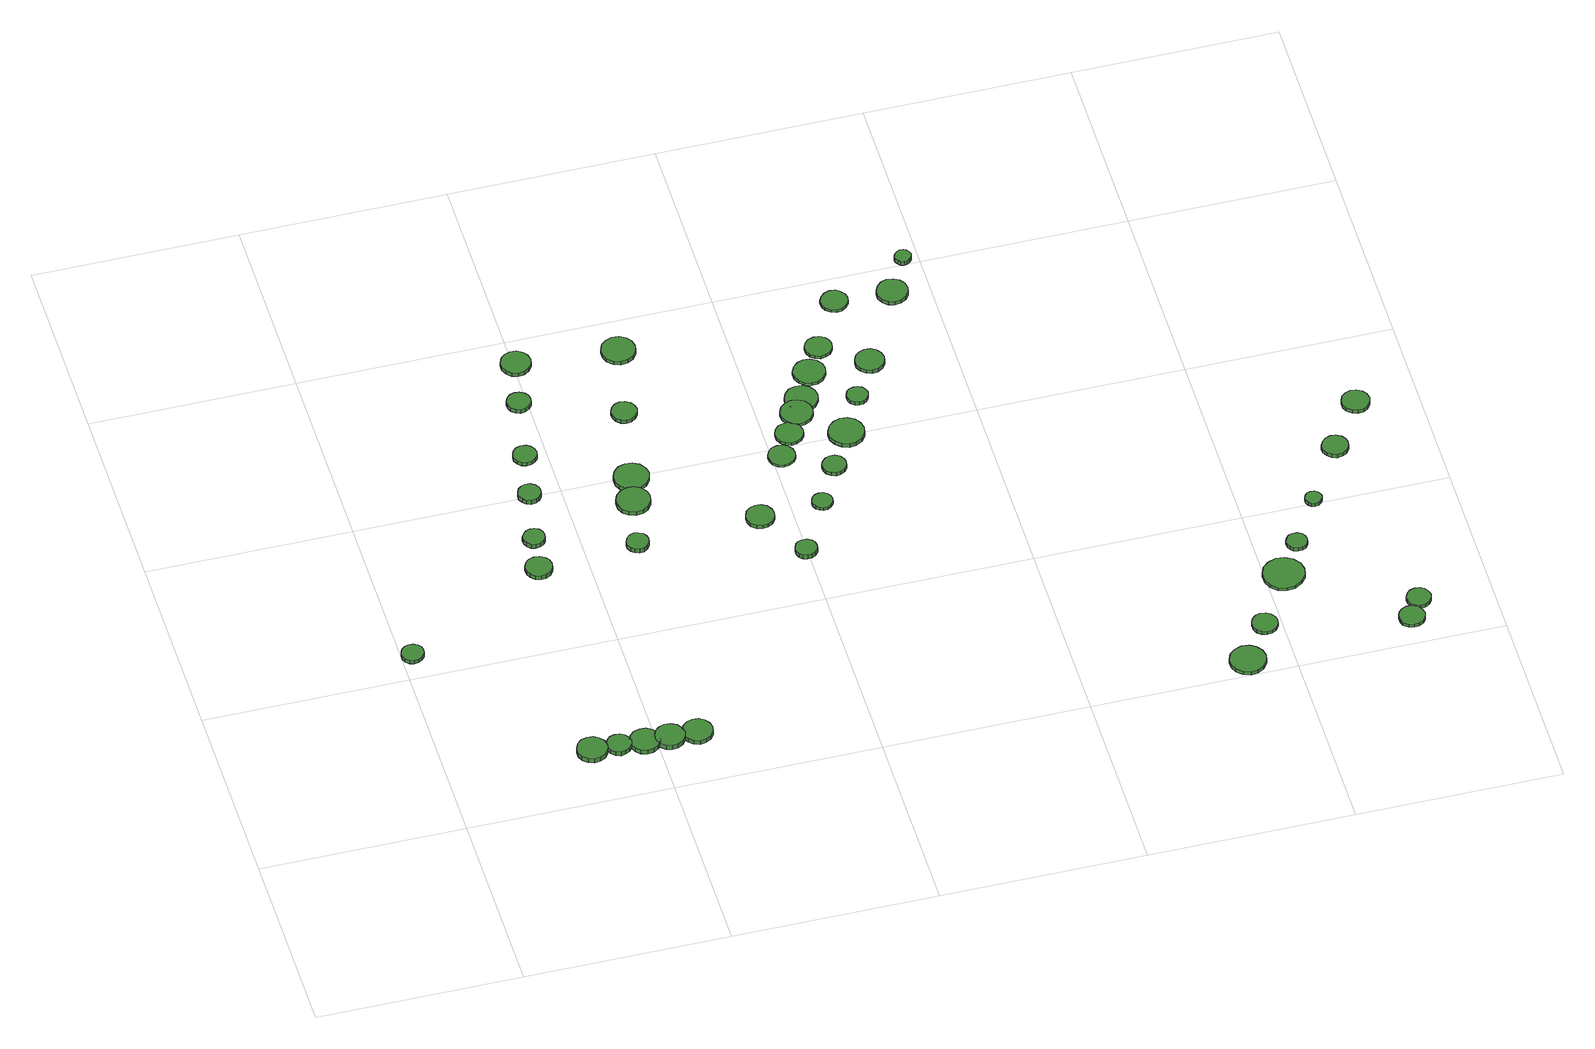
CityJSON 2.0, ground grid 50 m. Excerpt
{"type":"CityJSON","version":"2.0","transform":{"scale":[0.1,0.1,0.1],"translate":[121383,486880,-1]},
"CityObjects":{
"tree1":{"type":"SolitaryVegetationObject","attributes":{"function":"something"},"geometry":[{"type":"MultiSurface","lod":"1","boundaries":[[[0,1,2,3,4,5,6,7,8,9,10,11,12,13,14]],[[15,16,17,18,19,20,21,22,23,24,25,26,27,28,29]],[[0,29,28,1]],[[1,28,27,2]],[[2,27,26,3]],[[3,26,25,4]],[[4,25,24,5]],[[5,24,23,6]],[[6,23,22,7]],[[7,22,21,8]],[[8,21,20,9]],[[9,20,19,10]],[[10,19,18,11]],[[11,18,17,12]],[[12,17,16,13]],[[13,16,15,14]],[[14,15,29,0]]]}]},
"tree2":{"type":"SolitaryVegetationObject","attributes":{"function":"something"},"geometry":[{"type":"MultiSurface","lod":"1","boundaries":[[[30,31,32,33,34,35,36,37,38,39,40,41,42,43,44]],[[45,46,47,48,49,50,51,52,53,54,55,56,57,58,59]],[[30,59,58,31]],[[31,58,57,32]],[[32,57,56,33]],[[33,56,55,34]],[[34,55,54,35]],[[35,54,53,36]],[[36,53,52,37]],[[37,52,51,38]],[[38,51,50,39]],[[39,50,49,40]],[[40,49,48,41]],[[41,48,47,42]],[[42,47,46,43]],[[43,46,45,44]],[[44,45,59,30]]]}]},
"tree3":{"type":"SolitaryVegetationObject","attributes":{"function":"something"},"geometry":[{"type":"MultiSurface","lod":"1","boundaries":[[[60,61,62,63,64,65,66,67,68,69,70,71,72,73,74]],[[75,76,77,78,79,80,81,82,83,84,85,86,87,88,89]],[[60,89,88,61]],[[61,88,87,62]],[[62,87,86,63]],[[63,86,85,64]],[[64,85,84,65]],[[65,84,83,66]],[[66,83,82,67]],[[67,82,81,68]],[[68,81,80,69]],[[69,80,79,70]],[[70,79,78,71]],[[71,78,77,72]],[[72,77,76,73]],[[73,76,75,74]],[[74,75,89,60]]]}]},
"tree4":{"type":"SolitaryVegetationObject","attributes":{"function":"something"},"geometry":[{"type":"MultiSurface","lod":"1","boundaries":[[[90,91,92,93,94,95,96,97,98,99,100,101,102,103,104]],[[105,106,107,108,109,110,111,112,113,114,115,116,117,118,119]],[[90,119,118,91]],[[91,118,117,92]],[[92,117,116,93]],[[93,116,115,94]],[[94,115,114,95]],[[95,114,113,96]],[[96,113,112,97]],[[97,112,111,98]],[[98,111,110,99]],[[99,110,109,100]],[[100,109,108,101]],[[101,108,107,102]],[[102,107,106,103]],[[103,106,105,104]],[[104,105,119,90]]]}]},
"tree5":{"type":"SolitaryVegetationObject","attributes":{"function":"something"},"geometry":[{"type":"MultiSurface","lod":"1","boundaries":[[[120,121,122,123,124,125,126,127,128,129,130,131,132,133,134]],[[135,136,137,138,139,140,141,142,143,144,145,146,147,148,149]],[[120,149,148,121]],[[121,148,147,122]],[[122,147,146,123]],[[123,146,145,124]],[[124,145,144,125]],[[125,144,143,126]],[[126,143,142,127]],[[127,142,141,128]],[[128,141,140,129]],[[129,140,139,130]],[[130,139,138,131]],[[131,138,137,132]],[[132,137,136,133]],[[133,136,135,134]],[[134,135,149,120]]]}]},
"tree6":{"type":"SolitaryVegetationObject","attributes":{"function":"something"},"geometry":[{"type":"MultiSurface","lod":"1","boundaries":[[[150,151,152,153,154,155,156,157,158,159,160,161,162,163,164]],[[165,166,167,168,169,170,171,172,173,174,175,176,177,178,179]],[[150,179,178,151]],[[151,178,177,152]],[[152,177,176,153]],[[153,176,175,154]],[[154,175,174,155]],[[155,174,173,156]],[[156,173,172,157]],[[157,172,171,158]],[[158,171,170,159]],[[159,170,169,160]],[[160,169,168,161]],[[161,168,167,162]],[[162,167,166,163]],[[163,166,165,164]],[[164,165,179,150]]]}]},
"tree7":{"type":"SolitaryVegetationObject","attributes":{"function":"something"},"geometry":[{"type":"MultiSurface","lod":"1","boundaries":[[[180,181,182,183,184,185,186,187,188,189,190,191,192,193,194]],[[195,196,197,198,199,200,201,202,203,204,205,206,207,208,209]],[[180,209,208,181]],[[181,208,207,182]],[[182,207,206,183]],[[183,206,205,184]],[[184,205,204,185]],[[185,204,203,186]],[[186,203,202,187]],[[187,202,201,188]],[[188,201,200,189]],[[189,200,199,190]],[[190,199,198,191]],[[191,198,197,192]],[[192,197,196,193]],[[193,196,195,194]],[[194,195,209,180]]]}]},
"tree8":{"type":"SolitaryVegetationObject","attributes":{"function":"something"},"geometry":[{"type":"MultiSurface","lod":"1","boundaries":[[[210,211,212,213,214,215,216,217,218,219,220,221,222,223,224]],[[225,226,227,228,229,230,231,232,233,234,235,236,237,238,239]],[[210,239,238,211]],[[211,238,237,212]],[[212,237,236,213]],[[213,236,235,214]],[[214,235,234,215]],[[215,234,233,216]],[[216,233,232,217]],[[217,232,231,218]],[[218,231,230,219]],[[219,230,229,220]],[[220,229,228,221]],[[221,228,227,222]],[[222,227,226,223]],[[223,226,225,224]],[[224,225,239,210]]]}]},
"tree9":{"type":"SolitaryVegetationObject","attributes":{"function":"something"},"geometry":[{"type":"MultiSurface","lod":"1","boundaries":[[[240,241,242,243,244,245,246,247,248,249,250,251,252,253,254]],[[255,256,257,258,259,260,261,262,263,264,265,266,267,268,269]],[[240,269,268,241]],[[241,268,267,242]],[[242,267,266,243]],[[243,266,265,244]],[[244,265,264,245]],[[245,264,263,246]],[[246,263,262,247]],[[247,262,261,248]],[[248,261,260,249]],[[249,260,259,250]],[[250,259,258,251]],[[251,258,257,252]],[[252,257,256,253]],[[253,256,255,254]],[[254,255,269,240]]]}]},
"tree10":{"type":"SolitaryVegetationObject","attributes":{"function":"something"},"geometry":[{"type":"MultiSurface","lod":"1","boundaries":[[[270,271,272,273,274,275,276,277,278,279,280,281,282,283,284]],[[285,286,287,288,289,290,291,292,293,294,295,296,297,298,299]],[[270,299,298,271]],[[271,298,297,272]],[[272,297,296,273]],[[273,296,295,274]],[[274,295,294,275]],[[275,294,293,276]],[[276,293,292,277]],[[277,292,291,278]],[[278,291,290,279]],[[279,290,289,280]],[[280,289,288,281]],[[281,288,287,282]],[[282,287,286,283]],[[283,286,285,284]],[[284,285,299,270]]]}]},
"tree11":{"type":"SolitaryVegetationObject","attributes":{"function":"something"},"geometry":[{"type":"MultiSurface","lod":"1","boundaries":[[[300,301,302,303,304,305,306,307,308,309,310,311,312,313,314]],[[315,316,317,318,319,320,321,322,323,324,325,326,327,328,329]],[[300,329,328,301]],[[301,328,327,302]],[[302,327,326,303]],[[303,326,325,304]],[[304,325,324,305]],[[305,324,323,306]],[[306,323,322,307]],[[307,322,321,308]],[[308,321,320,309]],[[309,320,319,310]],[[310,319,318,311]],[[311,318,317,312]],[[312,317,316,313]],[[313,316,315,314]],[[314,315,329,300]]]}]},
"tree12":{"type":"SolitaryVegetationObject","attributes":{"function":"something"},"geometry":[{"type":"MultiSurface","lod":"1","boundaries":[[[330,331,332,333,334,335,336,337,338,339,340,341,342,343,344]],[[345,346,347,348,349,350,351,352,353,354,355,356,357,358,359]],[[330,359,358,331]],[[331,358,357,332]],[[332,357,356,333]],[[333,356,355,334]],[[334,355,354,335]],[[335,354,353,336]],[[336,353,352,337]],[[337,352,351,338]],[[338,351,350,339]],[[339,350,349,340]],[[340,349,348,341]],[[341,348,347,342]],[[342,347,346,343]],[[343,346,345,344]],[[344,345,359,330]]]}]},
"tree13":{"type":"SolitaryVegetationObject","attributes":{"function":"something"},"geometry":[{"type":"MultiSurface","lod":"1","boundaries":[[[360,361,362,363,364,365,366,367,368,369,370,371,372,373,374]],[[375,376,377,378,379,380,381,382,383,384,385,386,387,388,389]],[[360,389,388,361]],[[361,388,387,362]],[[362,387,386,363]],[[363,386,385,364]],[[364,385,384,365]],[[365,384,383,366]],[[366,383,382,367]],[[367,382,381,368]],[[368,381,380,369]],[[369,380,379,370]],[[370,379,378,371]],[[371,378,377,372]],[[372,377,376,373]],[[373,376,375,374]],[[374,375,389,360]]]}]},
"tree14":{"type":"SolitaryVegetationObject","attributes":{"function":"something"},"geometry":[{"type":"MultiSurface","lod":"1","boundaries":[[[390,391,392,393,394,395,396,397,398,399,400,401,402,403,404]],[[405,406,407,408,409,410,411,412,413,414,415,416,417,418,419]],[[390,419,418,391]],[[391,418,417,392]],[[392,417,416,393]],[[393,416,415,394]],[[394,415,414,395]],[[395,414,413,396]],[[396,413,412,397]],[[397,412,411,398]],[[398,411,410,399]],[[399,410,409,400]],[[400,409,408,401]],[[401,408,407,402]],[[402,407,406,403]],[[403,406,405,404]],[[404,405,419,390]]]}]},
"tree15":{"type":"SolitaryVegetationObject","attributes":{"function":"something"},"geometry":[{"type":"MultiSurface","lod":"1","boundaries":[[[420,421,422,423,424,425,426,427,428,429,430,431,432,433,434]],[[435,436,437,438,439,440,441,442,443,444,445,446,447,448,449]],[[420,449,448,421]],[[421,448,447,422]],[[422,447,446,423]],[[423,446,445,424]],[[424,445,444,425]],[[425,444,443,426]],[[426,443,442,427]],[[427,442,441,428]],[[428,441,440,429]],[[429,440,439,430]],[[430,439,438,431]],[[431,438,437,432]],[[432,437,436,433]],[[433,436,435,434]],[[434,435,449,420]]]}]},
"tree16":{"type":"SolitaryVegetationObject","attributes":{"function":"something"},"geometry":[{"type":"MultiSurface","lod":"1","boundaries":[[[450,451,452,453,454,455,456,457,458,459,460,461,462,463,464]],[[465,466,467,468,469,470,471,472,473,474,475,476,477,478,479]],[[450,479,478,451]],[[451,478,477,452]],[[452,477,476,453]],[[453,476,475,454]],[[454,475,474,455]],[[455,474,473,456]],[[456,473,472,457]],[[457,472,471,458]],[[458,471,470,459]],[[459,470,469,460]],[[460,469,468,461]],[[461,468,467,462]],[[462,467,466,463]],[[463,466,465,464]],[[464,465,479,450]]]}]},
"tree17":{"type":"SolitaryVegetationObject","attributes":{"function":"something"},"geometry":[{"type":"MultiSurface","lod":"1","boundaries":[[[480,481,482,483,484,485,486,487,488,489,490,491,492,493,494]],[[495,496,497,498,499,500,501,502,503,504,505,506,507,508,509]],[[480,509,508,481]],[[481,508,507,482]],[[482,507,506,483]],[[483,506,505,484]],[[484,505,504,485]],[[485,504,503,486]],[[486,503,502,487]],[[487,502,501,488]],[[488,501,500,489]],[[489,500,499,490]],[[490,499,498,491]],[[491,498,497,492]],[[492,497,496,493]],[[493,496,495,494]],[[494,495,509,480]]]}]},
"tree18":{"type":"SolitaryVegetationObject","attributes":{"function":"something"},"geometry":[{"type":"MultiSurface","lod":"1","boundaries":[[[510,511,512,513,514,515,516,517,518,519,520,521,522,523,524]],[[525,526,527,528,529,530,531,532,533,534,535,536,537,538,539]],[[510,539,538,511]],[[511,538,537,512]],[[512,537,536,513]],[[513,536,535,514]],[[514,535,534,515]],[[515,534,533,516]],[[516,533,532,517]],[[517,532,531,518]],[[518,531,530,519]],[[519,530,529,520]],[[520,529,528,521]],[[521,528,527,522]],[[522,527,526,523]],[[523,526,525,524]],[[524,525,539,510]]]}]},
"tree19":{"type":"SolitaryVegetationObject","attributes":{"function":"something"},"geometry":[{"type":"MultiSurface","lod":"1","boundaries":[[[540,541,542,543,544,545,546,547,548,549,550,551,552,553,554]],[[555,556,557,558,559,560,561,562,563,564,565,566,567,568,569]],[[540,569,568,541]],[[541,568,567,542]],[[542,567,566,543]],[[543,566,565,544]],[[544,565,564,545]],[[545,564,563,546]],[[546,563,562,547]],[[547,562,561,548]],[[548,561,560,549]],[[549,560,559,550]],[[550,559,558,551]],[[551,558,557,552]],[[552,557,556,553]],[[553,556,555,554]],[[554,555,569,540]]]}]},
"tree20":{"type":"SolitaryVegetationObject","attributes":{"function":"something"},"geometry":[{"type":"MultiSurface","lod":"1","boundaries":[[[570,571,572,573,574,575,576,577,578,579,580,581,582,583,584]],[[585,586,587,588,589,590,591,592,593,594,595,596,597,598,599]],[[570,599,598,571]],[[571,598,597,572]],[[572,597,596,573]],[[573,596,595,574]],[[574,595,594,575]],[[575,594,593,576]],[[576,593,592,577]],[[577,592,591,578]],[[578,591,590,579]],[[579,590,589,580]],[[580,589,588,581]],[[581,588,587,582]],[[582,587,586,583]],[[583,586,585,584]],[[584,585,599,570]]]}]},
"tree21":{"type":"SolitaryVegetationObject","attributes":{"function":"something"},"geometry":[{"type":"MultiSurface","lod":"1","boundaries":[[[600,601,602,603,604,605,606,607,608,609,610,611,612,613,614]],[[615,616,617,618,619,620,621,622,623,624,625,626,627,628,629]],[[600,629,628,601]],[[601,628,627,602]],[[602,627,626,603]],[[603,626,625,604]],[[604,625,624,605]],[[605,624,623,606]],[[606,623,622,607]],[[607,622,621,608]],[[608,621,620,609]],[[609,620,619,610]],[[610,619,618,611]],[[611,618,617,612]],[[612,617,616,613]],[[613,616,615,614]],[[614,615,629,600]]]}]},
"tree22":{"type":"SolitaryVegetationObject","attributes":{"function":"something"},"geometry":[{"type":"MultiSurface","lod":"1","boundaries":[[[630,631,632,633,634,635,636,637,638,639,640,641,642,643,644]],[[645,646,647,648,649,650,651,652,653,654,655,656,657,658,659]],[[630,659,658,631]],[[631,658,657,632]],[[632,657,656,633]],[[633,656,655,634]],[[634,655,654,635]],[[635,654,653,636]],[[636,653,652,637]],[[637,652,651,638]],[[638,651,650,639]],[[639,650,649,640]],[[640,649,648,641]],[[641,648,647,642]],[[642,647,646,643]],[[643,646,645,644]],[[644,645,659,630]]]}]},
"tree23":{"type":"SolitaryVegetationObject","attributes":{"function":"something"},"geometry":[{"type":"MultiSurface","lod":"1","boundaries":[[[660,661,662,663,664,665,666,667,668,669,670,671,672,673,674]],[[675,676,677,678,679,680,681,682,683,684,685,686,687,688,689]],[[660,689,688,661]],[[661,688,687,662]],[[662,687,686,663]],[[663,686,685,664]],[[664,685,684,665]],[[665,684,683,666]],[[666,683,682,667]],[[667,682,681,668]],[[668,681,680,669]],[[669,680,679,670]],[[670,679,678,671]],[[671,678,677,672]],[[672,677,676,673]],[[673,676,675,674]],[[674,675,689,660]]]}]},
"tree24":{"type":"SolitaryVegetationObject","attributes":{"function":"something"},"geometry":[{"type":"MultiSurface","lod":"1","boundaries":[[[690,691,692,693,694,695,696,697,698,699,700,701,702,703,704]],[[705,706,707,708,709,710,711,712,713,714,715,716,717,718,719]],[[690,719,718,691]],[[691,718,717,692]],[[692,717,716,693]],[[693,716,715,694]],[[694,715,714,695]],[[695,714,713,696]],[[696,713,712,697]],[[697,712,711,698]],[[698,711,710,699]],[[699,710,709,700]],[[700,709,708,701]],[[701,708,707,702]],[[702,707,706,703]],[[703,706,705,704]],[[704,705,719,690]]]}]},
"tree25":{"type":"SolitaryVegetationObject","attributes":{"function":"something"},"geometry":[{"type":"MultiSurface","lod":"1","boundaries":[[[720,721,722,723,724,725,726,727,728,729,730,731,732,733,734]],[[735,736,737,738,739,740,741,742,743,744,745,746,747,748,749]],[[720,749,748,721]],[[721,748,747,722]],[[722,747,746,723]],[[723,746,745,724]],[[724,745,744,725]],[[725,744,743,726]],[[726,743,742,727]],[[727,742,741,728]],[[728,741,740,729]],[[729,740,739,730]],[[730,739,738,731]],[[731,738,737,732]],[[732,737,736,733]],[[733,736,735,734]],[[734,735,749,720]]]}]},
"tree26":{"type":"SolitaryVegetationObject","attributes":{"function":"something"},"geometry":[{"type":"MultiSurface","lod":"1","boundaries":[[[750,751,752,753,754,755,756,757,758,759,760,761,762,763,764]],[[765,766,767,768,769,770,771,772,773,774,775,776,777,778,779]],[[750,779,778,751]],[[751,778,777,752]],[[752,777,776,753]],[[753,776,775,754]],[[754,775,774,755]],[[755,774,773,756]],[[756,773,772,757]],[[757,772,771,758]],[[758,771,770,759]],[[759,770,769,760]],[[760,769,768,761]],[[761,768,767,762]],[[762,767,766,763]],[[763,766,765,764]],[[764,765,779,750]]]}]},
"tree27":{"type":"SolitaryVegetationObject","attributes":{"function":"something"},"geometry":[{"type":"MultiSurface","lod":"1","boundaries":[[[780,781,782,783,784,785,786,787,788,789,790,791,792,793,794]],[[795,796,797,798,799,800,801,802,803,804,805,806,807,808,809]],[[780,809,808,781]],[[781,808,807,782]],[[782,807,806,783]],[[783,806,805,784]],[[784,805,804,785]],[[785,804,803,786]],[[786,803,802,787]],[[787,802,801,788]],[[788,801,800,789]],[[789,800,799,790]],[[790,799,798,791]],[[791,798,797,792]],[[792,797,796,793]],[[793,796,795,794]],[[794,795,809,780]]]}]},
"tree28":{"type":"SolitaryVegetationObject","attributes":{"function":"something"},"geometry":[{"type":"MultiSurface","lod":"1","boundaries":[[[810,811,812,813,814,815,816,817,818,819,820,821,822,823,824]],[[825,826,827,828,829,830,831,832,833,834,835,836,837,838,839]],[[810,839,838,811]],[[811,838,837,812]],[[812,837,836,813]],[[813,836,835,814]],[[814,835,834,815]],[[815,834,833,816]],[[816,833,832,817]],[[817,832,831,818]],[[818,831,830,819]],[[819,830,829,820]],[[820,829,828,821]],[[821,828,827,822]],[[822,827,826,823]],[[823,826,825,824]],[[824,825,839,810]]]}]},
"tree29":{"type":"SolitaryVegetationObject","attributes":{"function":"something"},"geometry":[{"type":"MultiSurface","lod":"1","boundaries":[[[840,841,842,843,844,845,846,847,848,849,850,851,852,853,854]],[[855,856,857,858,859,860,861,862,863,864,865,866,867,868,869]],[[840,869,868,841]],[[841,868,867,842]],[[842,867,866,843]],[[843,866,865,844]],[[844,865,864,845]],[[845,864,863,846]],[[846,863,862,847]],[[847,862,861,848]],[[848,861,860,849]],[[849,860,859,850]],[[850,859,858,851]],[[851,858,857,852]],[[852,857,856,853]],[[853,856,855,854]],[[854,855,869,840]]]}]},
"tree30":{"type":"SolitaryVegetationObject","attributes":{"function":"something"},"geometry":[{"type":"MultiSurface","lod":"1","boundaries":[[[870,871,872,873,874,875,876,877,878,879,880,881,882,883,884]],[[885,886,887,888,889,890,891,892,893,894,895,896,897,898,899]],[[870,899,898,871]],[[871,898,897,872]],[[872,897,896,873]],[[873,896,895,874]],[[874,895,894,875]],[[875,894,893,876]],[[876,893,892,877]],[[877,892,891,878]],[[878,891,890,879]],[[879,890,889,880]],[[880,889,888,881]],[[881,888,887,882]],[[882,887,886,883]],[[883,886,885,884]],[[884,885,899,870]]]}]},
"tree31":{"type":"SolitaryVegetationObject","attributes":{"function":"something"},"geometry":[{"type":"MultiSurface","lod":"1","boundaries":[[[900,901,902,903,904,905,906,907,908,909,910,911,912,913,914]],[[915,916,917,918,919,920,921,922,923,924,925,926,927,928,929]],[[900,929,928,901]],[[901,928,927,902]],[[902,927,926,903]],[[903,926,925,904]],[[904,925,924,905]],[[905,924,923,906]],[[906,923,922,907]],[[907,922,921,908]],[[908,921,920,909]],[[909,920,919,910]],[[910,919,918,911]],[[911,918,917,912]],[[912,917,916,913]],[[913,916,915,914]],[[914,915,929,900]]]}]},
"tree32":{"type":"SolitaryVegetationObject","attributes":{"function":"something"},"geometry":[{"type":"MultiSurface","lod":"1","boundaries":[[[930,931,932,933,934,935,936,937,938,939,940,941,942,943,944]],[[945,946,947,948,949,950,951,952,953,954,955,956,957,958,959]],[[930,959,958,931]],[[931,958,957,932]],[[932,957,956,933]],[[933,956,955,934]],[[934,955,954,935]],[[935,954,953,936]],[[936,953,952,937]],[[937,952,951,938]],[[938,951,950,939]],[[939,950,949,940]],[[940,949,948,941]],[[941,948,947,942]],[[942,947,946,943]],[[943,946,945,944]],[[944,945,959,930]]]}]},
"tree33":{"type":"SolitaryVegetationObject","attributes":{"function":"something"},"geometry":[{"type":"MultiSurface","lod":"1","boundaries":[[[960,961,962,963,964,965,966,967,968,969,970,971,972,973,974]],[[975,976,977,978,979,980,981,982,983,984,985,986,987,988,989]],[[960,989,988,961]],[[961,988,987,962]],[[962,987,986,963]],[[963,986,985,964]],[[964,985,984,965]],[[965,984,983,966]],[[966,983,982,967]],[[967,982,981,968]],[[968,981,980,969]],[[969,980,979,970]],[[970,979,978,971]],[[971,978,977,972]],[[972,977,976,973]],[[973,976,975,974]],[[974,975,989,960]]]}]},
"tree34":{"type":"SolitaryVegetationObject","attributes":{"function":"something"},"geometry":[{"type":"MultiSurface","lod":"1","boundaries":[[[990,991,992,993,994,995,996,997,998,999,1000,1001,1002,1003,1004]],[[1005,1006,1007,1008,1009,1010,1011,1012,1013,1014,1015,1016,1017,1018,1019]],[[990,1019,1018,991]],[[991,1018,1017,992]],[[992,1017,1016,993]],[[993,1016,1015,994]],[[994,1015,1014,995]],[[995,1014,1013,996]],[[996,1013,1012,997]],[[997,1012,1011,998]],[[998,1011,1010,999]],[[999,1010,1009,1000]],[[1000,1009,1008,1001]],[[1001,1008,1007,1002]],[[1002,1007,1006,1003]],[[1003,1006,1005,1004]],[[1004,1005,1019,990]]]}]},
"tree35":{"type":"SolitaryVegetationObject","attributes":{"function":"something"},"geometry":[{"type":"MultiSurface","lod":"1","boundaries":[[[1020,1021,1022,1023,1024,1025,1026,1027,1028,1029,1030,1031,1032,1033,1034]],[[1035,1036,1037,1038,1039,1040,1041,1042,1043,1044,1045,1046,1047,1048,1049]],[[1020,1049,1048,1021]],[[1021,1048,1047,1022]],[[1022,1047,1046,1023]],[[1023,1046,1045,1024]],[[1024,1045,1044,1025]],[[1025,1044,1043,1026]],[[1026,1043,1042,1027]],[[1027,1042,1041,1028]],[[1028,1041,1040,1029]],[[1029,1040,1039,1030]],[[1030,1039,1038,1031]],[[1031,1038,1037,1032]],[[1032,1037,1036,1033]],[[1033,1036,1035,1034]],[[1034,1035,1049,1020]]]}]},
"tree36":{"type":"SolitaryVegetationObject","attributes":{"function":"something"},"geometry":[{"type":"MultiSurface","lod":"1","boundaries":[[[1050,1051,1052,1053,1054,1055,1056,1057,1058,1059,1060,1061,1062,1063,1064]],[[1065,1066,1067,1068,1069,1070,1071,1072,1073,1074,1075,1076,1077,1078,1079]],[[1050,1079,1078,1051]],[[1051,1078,1077,1052]],[[1052,1077,1076,1053]],[[1053,1076,1075,1054]],[[1054,1075,1074,1055]],[[1055,1074,1073,1056]],[[1056,1073,1072,1057]],[[1057,1072,1071,1058]],[[1058,1071,1070,1059]],[[1059,1070,1069,1060]],[[1060,1069,1068,1061]],[[1061,1068,1067,1062]],[[1062,1067,1066,1063]],[[1063,1066,1065,1064]],[[1064,1065,1079,1050]]]}]},
"tree37":{"type":"SolitaryVegetationObject","attributes":{"function":"something"},"geometry":[{"type":"MultiSurface","lod":"1","boundaries":[[[1080,1081,1082,1083,1084,1085,1086,1087,1088,1089,1090,1091,1092,1093,1094]],[[1095,1096,1097,1098,1099,1100,1101,1102,1103,1104,1105,1106,1107,1108,1109]],[[1080,1109,1108,1081]],[[1081,1108,1107,1082]],[[1082,1107,1106,1083]],[[1083,1106,1105,1084]],[[1084,1105,1104,1085]],[[1085,1104,1103,1086]],[[1086,1103,1102,1087]],[[1087,1102,1101,1088]],[[1088,1101,1100,1089]],[[1089,1100,1099,1090]],[[1090,1099,1098,1091]],[[1091,1098,1097,1092]],[[1092,1097,1096,1093]],[[1093,1096,1095,1094]],[[1094,1095,1109,1080]]]}]},
"tree38":{"type":"SolitaryVegetationObject","attributes":{"function":"something"},"geometry":[{"type":"MultiSurface","lod":"1","boundaries":[[[1110,1111,1112,1113,1114,1115,1116,1117,1118,1119,1120,1121,1122,1123,1124]],[[1125,1126,1127,1128,1129,1130,1131,1132,1133,1134,1135,1136,1137,1138,1139]],[[1110,1139,1138,1111]],[[1111,1138,1137,1112]],[[1112,1137,1136,1113]],[[1113,1136,1135,1114]],[[1114,1135,1134,1115]],[[1115,1134,1133,1116]],[[1116,1133,1132,1117]],[[1117,1132,1131,1118]],[[1118,1131,1130,1119]],[[1119,1130,1129,1120]],[[1120,1129,1128,1121]],[[1121,1128,1127,1122]],[[1122,1127,1126,1123]],[[1123,1126,1125,1124]],[[1124,1125,1139,1110]]]}]},
"tree39":{"type":"SolitaryVegetationObject","attributes":{"function":"something"},"geometry":[{"type":"MultiSurface","lod":"1","boundaries":[[[1140,1141,1142,1143,1144,1145,1146,1147,1148,1149,1150,1151,1152,1153,1154]],[[1155,1156,1157,1158,1159,1160,1161,1162,1163,1164,1165,1166,1167,1168,1169]],[[1140,1169,1168,1141]],[[1141,1168,1167,1142]],[[1142,1167,1166,1143]],[[1143,1166,1165,1144]],[[1144,1165,1164,1145]],[[1145,1164,1163,1146]],[[1146,1163,1162,1147]],[[1147,1162,1161,1148]],[[1148,1161,1160,1149]],[[1149,1160,1159,1150]],[[1150,1159,1158,1151]],[[1151,1158,1157,1152]],[[1152,1157,1156,1153]],[[1153,1156,1155,1154]],[[1154,1155,1169,1140]]]}]},
"tree40":{"type":"SolitaryVegetationObject","attributes":{"function":"something"},"geometry":[{"type":"MultiSurface","lod":"1","boundaries":[[[1170,1171,1172,1173,1174,1175,1176,1177,1178,1179,1180,1181,1182,1183,1184]],[[1185,1186,1187,1188,1189,1190,1191,1192,1193,1194,1195,1196,1197,1198,1199]],[[1170,1199,1198,1171]],[[1171,1198,1197,1172]],[[1172,1197,1196,1173]],[[1173,1196,1195,1174]],[[1174,1195,1194,1175]],[[1175,1194,1193,1176]],[[1176,1193,1192,1177]],[[1177,1192,1191,1178]],[[1178,1191,1190,1179]],[[1179,1190,1189,1180]],[[1180,1189,1188,1181]],[[1181,1188,1187,1182]],[[1182,1187,1186,1183]],[[1183,1186,1185,1184]],[[1184,1185,1199,1170]]]}]},
"tree41":{"type":"SolitaryVegetationObject","attributes":{"function":"something"},"geometry":[{"type":"MultiSurface","lod":"1","boundaries":[[[1200,1201,1202,1203,1204,1205,1206,1207,1208,1209,1210,1211,1212,1213,1214]],[[1215,1216,1217,1218,1219,1220,1221,1222,1223,1224,1225,1226,1227,1228,1229]],[[1200,1229,1228,1201]],[[1201,1228,1227,1202]],[[1202,1227,1226,1203]],[[1203,1226,1225,1204]],[[1204,1225,1224,1205]],[[1205,1224,1223,1206]],[[1206,1223,1222,1207]],[[1207,1222,1221,1208]],[[1208,1221,1220,1209]],[[1209,1220,1219,1210]],[[1210,1219,1218,1211]],[[1211,1218,1217,1212]],[[1212,1217,1216,1213]],[[1213,1216,1215,1214]],[[1214,1215,1229,1200]]]}]},
"tree42":{"type":"SolitaryVegetationObject","attributes":{"function":"something"},"geometry":[{"type":"MultiSurface","lod":"1","boundaries":[[[1230,1231,1232,1233,1234,1235,1236,1237,1238,1239,1240,1241,1242,1243,1244]],[[1245,1246,1247,1248,1249,1250,1251,1252,1253,1254,1255,1256,1257,1258,1259]],[[1230,1259,1258,1231]],[[1231,1258,1257,1232]],[[1232,1257,1256,1233]],[[1233,1256,1255,1234]],[[1234,1255,1254,1235]],[[1235,1254,1253,1236]],[[1236,1253,1252,1237]],[[1237,1252,1251,1238]],[[1238,1251,1250,1239]],[[1239,1250,1249,1240]],[[1240,1249,1248,1241]],[[1241,1248,1247,1242]],[[1242,1247,1246,1243]],[[1243,1246,1245,1244]],[[1244,1245,1259,1230]]]}]}
},
"vertices":[
[54,575,17],[52,586,17],[45,595,17],[35,600,17],[24,601,17],[14,598,17],[5,590,17],[1,580,17],[1,569,17],[5,559,17],[14,551,17],[24,548,17],[35,549,17],[45,555,17],[52,564,17],[52,564,6],[45,555,6],[35,549,6],[24,548,6],[14,551,6],[5,559,6],[1,569,6],[1,580,6],[5,590,6],[14,598,6],[24,601,6],[35,600,6],[45,595,6],[52,586,6],[54,575,6],
[381,156,27],[378,171,27],[369,183,27],[356,191,27],[341,192,27],[326,188,27],[315,178,27],[309,164,27],[309,149,27],[315,135,27],[326,125,27],[341,120,27],[356,122,27],[369,129,27],[378,142,27],[378,142,14],[369,129,14],[356,122,14],[341,120,14],[326,125,14],[315,135,14],[309,149,14],[309,164,14],[315,178,14],[326,188,14],[341,192,14],[356,191,14],[369,183,14],[378,171,14],[381,156,14],
[439,157,25],[436,169,25],[429,179,25],[418,185,25],[406,186,25],[394,183,25],[385,174,25],[380,163,25],[380,151,25],[385,140,25],[394,131,25],[406,127,25],[418,129,25],[429,135,25],[436,145,25],[436,145,13],[429,135,13],[418,129,13],[406,127,13],[394,131,13],[385,140,13],[380,151,13],[380,163,13],[385,174,13],[394,183,13],[406,186,13],[418,185,13],[429,179,13],[436,169,13],[439,157,13],
[507,153,24],[504,168,24],[495,180,24],[482,188,24],[467,189,24],[452,185,24],[441,175,24],[435,161,24],[435,146,24],[441,132,24],[452,122,24],[467,117,24],[482,119,24],[495,126,24],[504,138,24],[504,138,12],[495,126,12],[482,119,12],[467,117,12],[452,122,12],[441,132,12],[435,146,12],[435,161,12],[441,175,12],[452,185,12],[467,189,12],[482,188,12],[495,180,12],[504,168,12],[507,153,12],
[567,152,25],[563,166,25],[555,179,25],[541,186,25],[526,188,25],[512,183,25],[501,173,25],[495,159,25],[495,144,25],[501,130,25],[512,120,25],[526,116,25],[541,117,25],[555,125,25],[563,137,25],[563,137,12],[555,125,12],[541,117,12],[526,116,12],[512,120,12],[501,130,12],[495,144,12],[495,159,12],[501,173,12],[512,183,12],[526,188,12],[541,186,12],[555,179,12],[563,166,12],[567,152,12],
[413,758,27],[410,771,27],[402,782,27],[390,789,27],[377,790,27],[364,786,27],[354,777,27],[349,765,27],[349,751,27],[354,739,27],[364,730,27],[377,726,27],[390,727,27],[402,734,27],[410,745,27],[410,745,15],[402,734,15],[390,727,15],[377,726,15],[364,730,15],[354,739,15],[349,751,15],[349,765,15],[354,777,15],[364,786,15],[377,790,15],[390,789,15],[402,782,15],[410,771,15],[413,758,15],
[633,152,23],[630,167,23],[621,179,23],[608,187,23],[593,188,23],[579,184,23],[568,174,23],[561,160,23],[561,145,23],[568,131,23],[579,121,23],[593,116,23],[608,118,23],[621,125,23],[630,138,23],[630,138,11],[621,125,11],[608,118,11],[593,116,11],[579,121,11],[568,131,11],[561,145,11],[561,160,11],[568,174,11],[579,184,11],[593,188,11],[608,187,11],[621,179,11],[630,167,11],[633,152,11],
[422,858,23],[420,869,23],[414,878,23],[404,883,23],[393,884,23],[383,881,23],[375,873,23],[370,864,23],[370,853,23],[375,843,23],[383,835,23],[393,832,23],[404,833,23],[414,839,23],[420,847,23],[420,847,10],[414,839,10],[404,833,10],[393,832,10],[383,835,10],[375,843,10],[370,853,10],[370,864,10],[375,873,10],[383,881,10],[393,884,10],[404,883,10],[414,878,10],[420,869,10],[422,858,10],
[452,1004,19],[450,1015,19],[443,1024,19],[434,1030,19],[422,1031,19],[411,1027,19],[403,1020,19],[398,1009,19],[398,998,19],[403,988,19],[411,980,19],[422,976,19],[434,978,19],[443,983,19],[450,992,19],[450,992,6],[443,983,6],[434,978,6],[422,976,6],[411,980,6],[403,988,6],[398,998,6],[398,1009,6],[403,1020,6],[411,1027,6],[422,1031,6],[434,1030,6],[443,1024,6],[450,1015,6],[452,1004,6],
[477,1128,17],[474,1140,17],[467,1149,17],[457,1155,17],[445,1156,17],[434,1153,17],[425,1145,17],[420,1134,17],[420,1122,17],[425,1111,17],[434,1103,17],[445,1100,17],[457,1101,17],[467,1107,17],[474,1116,17],[474,1116,6],[467,1107,6],[457,1101,6],[445,1100,6],[434,1103,6],[425,1111,6],[420,1122,6],[420,1134,6],[425,1145,6],[434,1153,6],[445,1156,6],[457,1155,6],[467,1149,6],[474,1140,6],[477,1128,6],
[651,781,23],[649,792,23],[642,801,23],[633,806,23],[622,808,23],[611,804,23],[603,797,23],[598,786,23],[598,775,23],[603,765,23],[611,758,23],[622,754,23],[633,755,23],[642,761,23],[649,770,23],[649,770,10],[642,761,10],[633,755,10],[622,754,10],[611,758,10],[603,765,10],[598,775,10],[598,786,10],[603,797,10],[611,804,10],[622,808,10],[633,806,10],[642,801,10],[649,792,10],[651,781,10],
[508,1297,18],[506,1309,18],[499,1318,18],[488,1324,18],[476,1326,18],[465,1322,18],[456,1314,18],[451,1303,18],[451,1291,18],[456,1280,18],[465,1272,18],[476,1268,18],[488,1270,18],[499,1276,18],[506,1285,18],[506,1285,6],[499,1276,6],[488,1270,6],[476,1268,6],[465,1272,6],[456,1280,6],[451,1291,6],[451,1303,6],[456,1314,6],[465,1322,6],[476,1326,6],[488,1324,6],[499,1318,6],[506,1309,6],[508,1297,6],
[692,918,19],[689,934,19],[679,948,19],[664,957,19],[647,958,19],[631,953,19],[618,942,19],[611,926,19],[611,909,19],[618,893,19],[631,882,19],[647,877,19],[664,878,19],[679,887,19],[689,901,19],[689,901,7],[679,887,7],[664,878,7],[647,877,7],[631,882,7],[618,893,7],[611,909,7],[611,926,7],[618,942,7],[631,953,7],[647,958,7],[664,957,7],[679,948,7],[689,934,7],[692,918,7],
[542,1421,17],[539,1436,17],[530,1448,17],[517,1456,17],[502,1457,17],[488,1453,17],[477,1443,17],[471,1429,17],[471,1414,17],[477,1400,17],[488,1390,17],[502,1385,17],[517,1387,17],[530,1395,17],[539,1407,17],[539,1407,6],[530,1395,6],[517,1387,6],[502,1385,6],[488,1390,6],[477,1400,6],[471,1414,6],[471,1429,6],[477,1443,6],[488,1453,6],[502,1457,6],[517,1456,6],[530,1448,6],[539,1436,6],[542,1421,6],
[710,994,17],[706,1011,17],[696,1026,17],[680,1034,17],[663,1036,17],[646,1031,17],[633,1019,17],[626,1003,17],[626,985,17],[633,969,17],[646,958,17],[663,952,17],[680,954,17],[696,963,17],[706,977,17],[706,977,6],[696,963,6],[680,954,6],[663,952,6],[646,958,6],[633,969,6],[626,985,6],[626,1003,6],[633,1019,6],[646,1031,6],[663,1036,6],[680,1034,6],[696,1026,6],[706,1011,6],[710,994,6],
[738,1203,16],[735,1216,16],[728,1226,16],[717,1233,16],[704,1234,16],[692,1230,16],[682,1221,16],[677,1210,16],[677,1197,16],[682,1185,16],[692,1176,16],[704,1172,16],[717,1174,16],[728,1180,16],[735,1191,16],[735,1191,6],[728,1180,6],[717,1174,6],[704,1172,6],[692,1176,6],[682,1185,6],[677,1197,6],[677,1210,6],[682,1221,6],[692,1230,6],[704,1234,6],[717,1233,6],[728,1226,6],[735,1216,6],[738,1203,6],
[956,792,17],[953,806,17],[945,818,17],[933,825,17],[919,826,17],[905,822,17],[894,812,17],[889,799,17],[889,785,17],[894,772,17],[905,762,17],[919,758,17],[933,760,17],[945,767,17],[953,778,17],[953,778,7],[945,767,7],[933,760,7],[919,758,7],[905,762,7],[894,772,7],[889,785,7],[889,799,7],[894,812,7],[905,822,7],[919,826,7],[933,825,7],[945,818,7],[953,806,7],[956,792,7],
[787,1400,17],[784,1416,17],[774,1430,17],[759,1439,17],[742,1440,17],[726,1435,17],[713,1424,17],[707,1408,17],[707,1391,17],[713,1376,17],[726,1364,17],[742,1359,17],[759,1361,17],[774,1369,17],[784,1383,17],[784,1383,6],[774,1369,6],[759,1361,6],[742,1359,6],[726,1364,6],[713,1376,6],[707,1391,6],[707,1408,6],[713,1424,6],[726,1435,6],[742,1440,6],[759,1439,6],[774,1430,6],[784,1416,6],[787,1400,6],
[1022,658,23],[1020,669,23],[1014,678,23],[1004,683,23],[993,684,23],[983,681,23],[975,674,23],[971,664,23],[971,653,23],[975,643,23],[983,635,23],[993,632,23],[1004,633,23],[1014,639,23],[1020,647,23],[1020,647,10],[1014,639,10],[1004,633,10],[993,632,10],[983,635,10],[975,643,10],[971,653,10],[971,664,10],[975,674,10],[983,681,10],[993,684,10],[1004,683,10],[1014,678,10],[1020,669,10],[1022,658,10],
[1055,971,14],[1052,984,14],[1044,995,14],[1032,1002,14],[1019,1003,14],[1006,999,14],[996,990,14],[990,977,14],[990,964,14],[996,951,14],[1006,942,14],[1019,938,14],[1032,940,14],[1044,946,14],[1052,957,14],[1052,957,7],[1044,946,7],[1032,940,7],[1019,938,7],[1006,942,7],[996,951,7],[990,964,7],[990,977,7],[996,990,7],[1006,999,7],[1019,1003,7],[1032,1002,7],[1044,995,7],[1052,984,7],[1055,971,7],
[1099,802,16],[1097,812,16],[1091,821,16],[1082,826,16],[1071,827,16],[1062,824,16],[1054,817,16],[1050,807,16],[1050,797,16],[1054,788,16],[1062,781,16],[1071,777,16],[1082,778,16],[1091,784,16],[1097,792,16],[1097,792,7],[1091,784,7],[1082,778,7],[1071,777,7],[1062,781,7],[1054,788,7],[1050,797,7],[1050,807,7],[1054,817,7],[1062,824,7],[1071,827,7],[1082,826,7],[1091,821,7],[1097,812,7],[1099,802,7],
[1092,1036,14],[1089,1050,14],[1080,1061,14],[1068,1068,14],[1054,1069,14],[1041,1065,14],[1031,1056,14],[1025,1043,14],[1025,1029,14],[1031,1016,14],[1041,1007,14],[1054,1003,14],[1068,1004,14],[1080,1011,14],[1089,1022,14],[1089,1022,6],[1080,1011,6],[1068,1004,6],[1054,1003,6],[1041,1007,6],[1031,1016,6],[1025,1029,6],[1025,1043,6],[1031,1056,6],[1041,1065,6],[1054,1069,6],[1068,1068,6],[1080,1061,6],[1089,1050,6],[1092,1036,6],
[1160,908,17],[1158,919,17],[1151,929,17],[1140,935,17],[1128,936,17],[1117,932,17],[1108,924,17],[1103,914,17],[1103,902,17],[1108,891,17],[1117,883,17],[1128,879,17],[1140,880,17],[1151,886,17],[1158,896,17],[1158,896,7],[1151,886,7],[1140,880,7],[1128,879,7],[1117,883,7],[1108,891,7],[1103,902,7],[1103,914,7],[1108,924,7],[1117,932,7],[1128,936,7],[1140,935,7],[1151,929,7],[1158,919,7],[1160,908,7],
[1131,1096,15],[1128,1112,15],[1119,1125,15],[1104,1133,15],[1088,1135,15],[1073,1130,15],[1061,1119,15],[1054,1104,15],[1054,1088,15],[1061,1073,15],[1073,1062,15],[1088,1057,15],[1104,1059,15],[1119,1067,15],[1128,1080,15],[1128,1080,6],[1119,1067,6],[1104,1059,6],[1088,1057,6],[1073,1062,6],[1061,1073,6],[1054,1088,6],[1054,1104,6],[1061,1119,6],[1073,1130,6],[1088,1135,6],[1104,1133,6],[1119,1125,6],[1128,1112,6],[1131,1096,6],
[1155,1138,14],[1152,1154,14],[1142,1168,14],[1128,1176,14],[1111,1178,14],[1095,1173,14],[1083,1161,14],[1076,1146,14],[1076,1130,14],[1083,1115,14],[1095,1104,14],[1111,1098,14],[1128,1100,14],[1142,1108,14],[1152,1122,14],[1152,1122,6],[1142,1108,6],[1128,1100,6],[1111,1098,6],[1095,1104,6],[1083,1115,6],[1076,1130,6],[1076,1146,6],[1083,1161,6],[1095,1173,6],[1111,1178,6],[1128,1176,6],[1142,1168,6],[1152,1154,6],[1155,1138,6],
[1230,1004,17],[1226,1021,17],[1216,1036,17],[1200,1045,17],[1183,1047,17],[1166,1041,17],[1152,1029,17],[1145,1013,17],[1145,995,17],[1152,979,17],[1166,967,17],[1183,961,17],[1200,963,17],[1216,972,17],[1226,987,17],[1226,987,6],[1216,972,6],[1200,963,6],[1183,961,6],[1166,967,6],[1152,979,6],[1145,995,6],[1145,1013,6],[1152,1029,6],[1166,1041,6],[1183,1047,6],[1200,1045,6],[1216,1036,6],[1226,1021,6],[1230,1004,6],
[1194,1216,15],[1191,1232,15],[1181,1245,15],[1167,1253,15],[1151,1255,15],[1136,1250,15],[1124,1239,15],[1117,1224,15],[1117,1208,15],[1124,1193,15],[1136,1182,15],[1151,1177,15],[1167,1178,15],[1181,1187,15],[1191,1200,15],[1191,1200,6],[1181,1187,6],[1167,1178,6],[1151,1177,6],[1136,1182,6],[1124,1193,6],[1117,1208,6],[1117,1224,6],[1124,1239,6],[1136,1250,6],[1151,1255,6],[1167,1253,6],[1181,1245,6],[1191,1232,6],[1194,1216,6],
[1269,1113,16],[1266,1123,16],[1260,1132,16],[1251,1137,16],[1240,1138,16],[1230,1135,16],[1222,1128,16],[1218,1118,16],[1218,1107,16],[1222,1098,16],[1230,1090,16],[1240,1087,16],[1251,1088,16],[1260,1094,16],[1266,1102,16],[1266,1102,6],[1260,1094,6],[1251,1088,6],[1240,1087,6],[1230,1090,6],[1222,1098,6],[1218,1107,6],[1218,1118,6],[1222,1128,6],[1230,1135,6],[1240,1138,6],[1251,1137,6],[1260,1132,6],[1266,1123,6],[1269,1113,6],
[1230,1289,14],[1227,1302,14],[1219,1313,14],[1207,1320,14],[1194,1321,14],[1181,1317,14],[1171,1308,14],[1165,1296,14],[1165,1282,14],[1171,1269,14],[1181,1260,14],[1194,1256,14],[1207,1258,14],[1219,1264,14],[1227,1275,14],[1227,1275,6],[1219,1264,6],[1207,1258,6],[1194,1256,6],[1181,1260,6],[1171,1269,6],[1165,1282,6],[1165,1296,6],[1171,1308,6],[1181,1317,6],[1194,1321,6],[1207,1320,6],[1219,1313,6],[1227,1302,6],[1230,1289,6],
[1335,1214,17],[1332,1228,17],[1324,1239,17],[1311,1247,17],[1297,1248,17],[1283,1244,17],[1272,1234,17],[1266,1221,17],[1266,1206,17],[1272,1193,17],[1283,1183,17],[1297,1179,17],[1311,1180,17],[1324,1188,17],[1332,1199,17],[1332,1199,6],[1324,1188,6],[1311,1180,6],[1297,1179,6],[1283,1183,6],[1272,1193,6],[1266,1206,6],[1266,1221,6],[1272,1234,6],[1283,1244,6],[1297,1248,6],[1311,1247,6],[1324,1239,6],[1332,1228,6],[1335,1214,6],
[1305,1424,14],[1302,1437,14],[1294,1448,14],[1283,1455,14],[1269,1457,14],[1256,1452,14],[1246,1443,14],[1240,1431,14],[1240,1417,14],[1246,1405,14],[1256,1396,14],[1269,1391,14],[1283,1393,14],[1294,1400,14],[1302,1411,14],[1302,1411,6],[1294,1400,6],[1283,1393,6],[1269,1391,6],[1256,1396,6],[1246,1405,6],[1240,1417,6],[1240,1431,6],[1246,1443,6],[1256,1452,6],[1269,1457,6],[1283,1455,6],[1294,1448,6],[1302,1437,6],[1305,1424,6],
[1447,1416,17],[1444,1432,17],[1435,1444,17],[1422,1452,17],[1406,1454,17],[1391,1449,17],[1380,1438,17],[1373,1424,17],[1373,1409,17],[1380,1394,17],[1391,1384,17],[1406,1379,17],[1422,1381,17],[1435,1389,17],[1444,1401,17],[1444,1401,6],[1435,1389,6],[1422,1381,6],[1406,1379,6],[1391,1384,6],[1380,1394,6],[1373,1409,6],[1373,1424,6],[1380,1438,6],[1391,1449,6],[1406,1454,6],[1422,1452,6],[1435,1444,6],[1444,1432,6],[1447,1416,6],
[1934,45,17],[1930,62,17],[1919,77,17],[1904,86,17],[1886,88,17],[1869,82,17],[1855,70,17],[1848,54,17],[1848,36,17],[1855,19,17],[1869,7,17],[1886,1,17],[1904,3,17],[1919,12,17],[1930,27,17],[1930,27,7],[1919,12,7],[1904,3,7],[1886,1,7],[1869,7,7],[1855,19,7],[1848,36,7],[1848,54,7],[1855,70,7],[1869,82,7],[1886,88,7],[1904,86,7],[1919,77,7],[1930,62,7],[1934,45,7],
[1482,1515,21],[1480,1523,21],[1475,1530,21],[1468,1534,21],[1460,1535,21],[1453,1532,21],[1447,1527,21],[1443,1519,21],[1443,1511,21],[1447,1504,21],[1453,1498,21],[1460,1496,21],[1468,1496,21],[1475,1501,21],[1480,1507,21],[1480,1507,8],[1475,1501,8],[1468,1496,8],[1460,1496,8],[1453,1498,8],[1447,1504,8],[1443,1511,8],[1443,1519,8],[1447,1527,8],[1453,1532,8],[1460,1535,8],[1468,1534,8],[1475,1530,8],[1480,1523,8],[1482,1515,8],
[1990,149,16],[1988,161,16],[1980,172,16],[1969,178,16],[1956,180,16],[1944,176,16],[1934,167,16],[1929,155,16],[1929,142,16],[1934,130,16],[1944,122,16],[1956,118,16],[1969,119,16],[1980,125,16],[1988,136,16],[1988,136,7],[1980,125,7],[1969,119,7],[1956,118,7],[1944,122,7],[1934,130,7],[1929,142,7],[1929,155,7],[1934,167,7],[1944,176,7],[1956,180,7],[1969,178,7],[1980,172,7],[1988,161,7],[1990,149,7],
[2094,293,16],[2090,313,16],[2077,330,16],[2059,340,16],[2039,343,16],[2019,336,16],[2003,322,16],[1995,303,16],[1995,282,16],[2003,263,16],[2019,249,16],[2039,243,16],[2059,245,16],[2077,256,16],[2090,272,16],[2090,272,7],[2077,256,7],[2059,245,7],[2039,243,7],[2019,249,7],[2003,263,7],[1995,282,7],[1995,303,7],[2003,322,7],[2019,336,7],[2039,343,7],[2059,340,7],[2077,330,7],[2090,313,7],[2094,293,7],
[2126,386,16],[2124,396,16],[2118,405,16],[2109,410,16],[2098,411,16],[2088,408,16],[2081,401,16],[2076,391,16],[2076,381,16],[2081,371,16],[2088,364,16],[2098,361,16],[2109,362,16],[2118,367,16],[2124,376,16],[2124,376,6],[2118,367,6],[2109,362,6],[2098,361,6],[2088,364,6],[2081,371,6],[2076,381,6],[2076,391,6],[2081,401,6],[2088,408,6],[2098,411,6],[2109,410,6],[2118,405,6],[2124,396,6],[2126,386,6],
[2326,82,16],[2323,95,16],[2316,105,16],[2304,112,16],[2291,113,16],[2279,109,16],[2269,100,16],[2264,88,16],[2264,75,16],[2269,63,16],[2279,55,16],[2291,51,16],[2304,52,16],[2316,58,16],[2323,69,16],[2323,69,7],[2316,58,7],[2304,52,7],[2291,51,7],[2279,55,7],[2269,63,7],[2264,75,7],[2264,88,7],[2269,100,7],[2279,109,7],[2291,113,7],[2304,112,7],[2316,105,7],[2323,95,7],[2326,82,7],
[2196,511,16],[2194,519,16],[2189,526,16],[2182,531,16],[2173,531,16],[2165,529,16],[2159,523,16],[2155,515,16],[2155,507,16],[2159,499,16],[2165,493,16],[2173,491,16],[2182,492,16],[2189,496,16],[2194,503,16],[2194,503,6],[2189,496,6],[2182,492,6],[2173,491,6],[2165,493,6],[2159,499,6],[2155,507,6],[2155,515,6],[2159,523,6],[2165,529,6],[2173,531,6],[2182,531,6],[2189,526,6],[2194,519,6],[2196,511,6],
[2355,135,17],[2352,147,17],[2345,157,17],[2335,163,17],[2322,164,17],[2311,160,17],[2302,152,17],[2297,141,17],[2297,129,17],[2302,118,17],[2311,110,17],[2322,106,17],[2335,107,17],[2345,113,17],[2352,123,17],[2352,123,7],[2345,113,7],[2335,107,7],[2322,106,7],[2311,110,7],[2302,118,7],[2297,129,7],[2297,141,7],[2302,152,7],[2311,160,7],[2322,164,7],[2335,163,7],[2345,157,7],[2352,147,7],[2355,135,7],
[2300,662,17],[2297,675,17],[2290,685,17],[2278,692,17],[2265,693,17],[2253,689,17],[2243,680,17],[2237,668,17],[2237,655,17],[2243,643,17],[2253,634,17],[2265,630,17],[2278,632,17],[2290,638,17],[2297,649,17],[2297,649,6],[2290,638,6],[2278,632,6],[2265,630,6],[2253,634,6],[2243,643,6],[2237,655,6],[2237,668,6],[2243,680,6],[2253,689,6],[2265,693,6],[2278,692,6],[2290,685,6],[2297,675,6],[2300,662,6],
[2386,790,16],[2383,804,16],[2375,815,16],[2363,822,16],[2349,824,16],[2336,819,16],[2325,810,16],[2320,797,16],[2320,783,16],[2325,771,16],[2336,761,16],[2349,757,16],[2363,758,16],[2375,765,16],[2383,777,16],[2383,777,6],[2375,765,6],[2363,758,6],[2349,757,6],[2336,761,6],[2325,771,6],[2320,783,6],[2320,797,6],[2325,810,6],[2336,819,6],[2349,824,6],[2363,822,6],[2375,815,6],[2383,804,6],[2386,790,6]
]}
